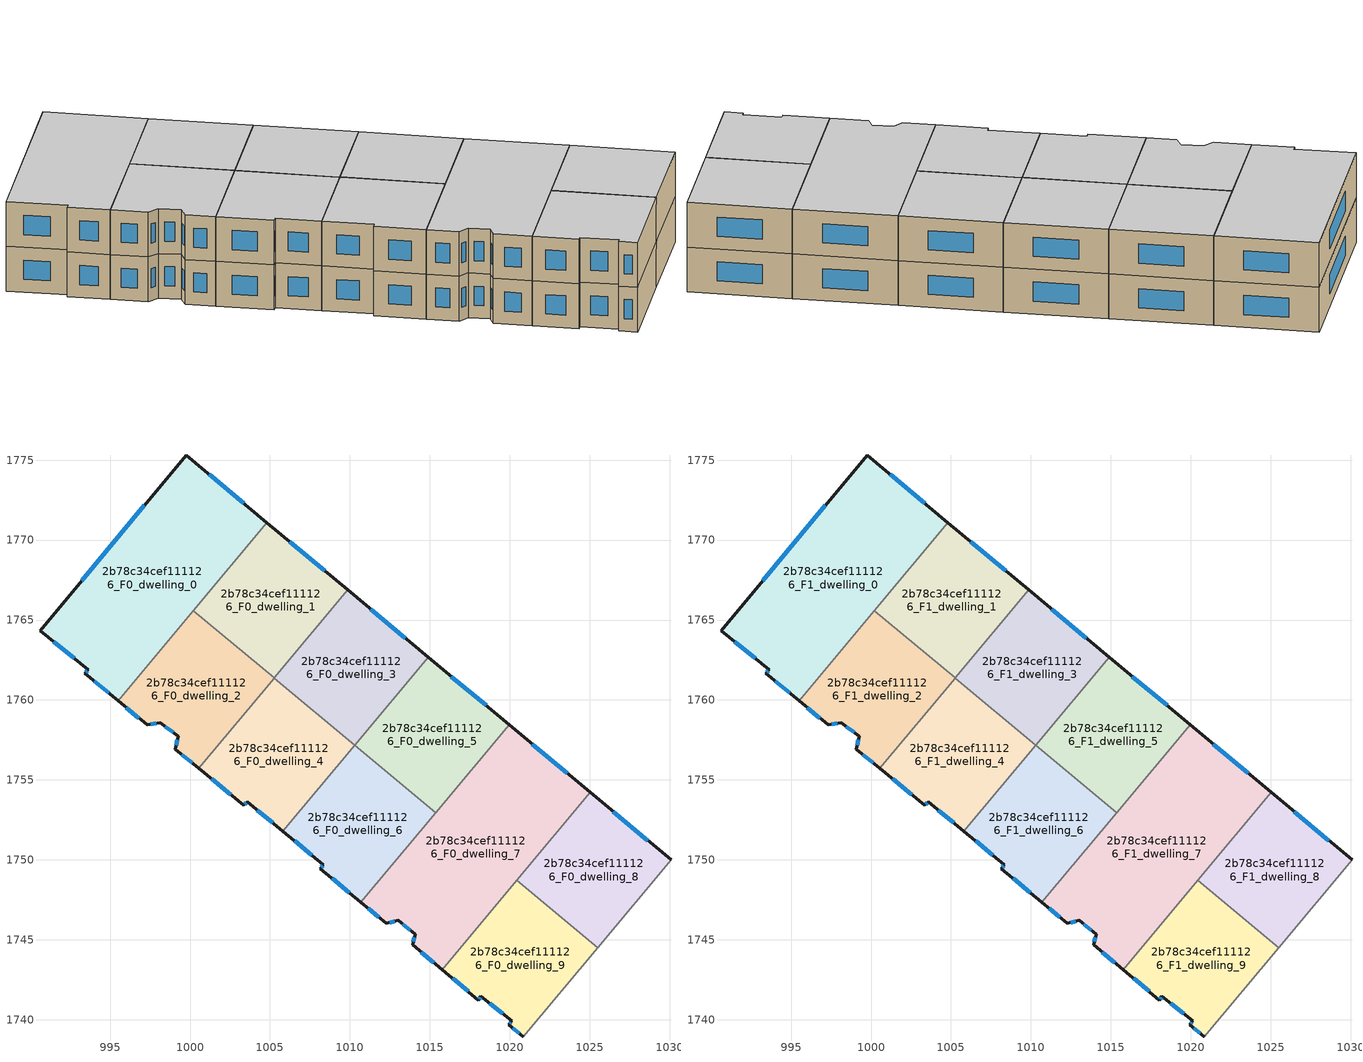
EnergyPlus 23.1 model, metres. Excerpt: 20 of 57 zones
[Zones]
2b78c34cef111126_F0_dwelling_0
 floor ground (EU_floor_Construction): 1004.81,1771.1 995.5,1759.95 993.42,1761.67 993.63,1761.9 990.62,1764.34 999.76,1775.31 z0
 wall outside (EU_wall_Construction): 1004.81,1771.1 999.76,1775.31 990.62,1764.34 993.63,1761.9 993.42,1761.67 995.5,1759.95 z0:3
 wall to 2b78c34cef111126_F0_dwelling_2 (EU_wall_Construction): 995.5,1759.95 1000.21,1765.59 z0:3
 wall to 2b78c34cef111126_F0_dwelling_1 (EU_wall_Construction): 1000.21,1765.59 1004.81,1771.1 z0:3
 window (EU_Window_Construction): 1003.37,1772.3 1001.2,1774.1 / 994.01,1761.17 994.9,1760.44 / 993.57,1761.83 993.48,1761.73 / 991.48,1763.64 992.77,1762.6 / 997.15,1772.17 993.23,1767.47 z0.86:2.14
2b78c34cef111126_F0_dwelling_1
 floor ground (EU_floor_Construction): 1009.86,1766.88 1005.26,1761.38 1000.21,1765.59 1004.81,1771.1 z0
 wall outside (EU_wall_Construction): 1009.86,1766.88 1004.81,1771.1 z0:3
 wall to 2b78c34cef111126_F0_dwelling_2 (EU_wall_Construction): 1000.21,1765.59 1005.26,1761.38 z0:3
 wall to 2b78c34cef111126_F0_dwelling_3 (EU_wall_Construction): 1005.26,1761.38 1009.86,1766.88 z0:3
 window (EU_Window_Construction): 1008.42,1768.09 1006.25,1769.89 z0.86:2.14
2b78c34cef111126_F0_dwelling_2
 floor ground (EU_floor_Construction): 1005.26,1761.38 1000.54,1755.72 999.08,1756.93 999.27,1757.73 998.12,1758.57 997.32,1758.44 995.5,1759.95 1000.21,1765.59 z0
 wall outside (EU_wall_Construction): 995.5,1759.95 997.32,1758.44 998.12,1758.57 999.27,1757.73 999.08,1756.93 1000.54,1755.72 z0:3
 wall to 2b78c34cef111126_F0_dwelling_4 (EU_wall_Construction): 1000.54,1755.72 1005.25,1761.36 z0:3
 wall to 2b78c34cef111126_F0_dwelling_3 (EU_wall_Construction): 1005.25,1761.36 1005.26,1761.38 z0:3
 window (EU_Window_Construction): 996.02,1759.52 996.8,1758.87 / 999.5,1756.58 1000.12,1756.07 / 999.21,1757.5 999.13,1757.16 / 998.45,1758.33 998.94,1757.97 / 997.55,1758.48 997.89,1758.53 z0.86:2.14
2b78c34cef111126_F0_dwelling_3
 floor ground (EU_floor_Construction): 1014.9,1762.67 1010.29,1757.16 1005.25,1761.36 1009.86,1766.88 z0
 wall outside (EU_wall_Construction): 1014.9,1762.67 1009.86,1766.88 z0:3
 wall to 2b78c34cef111126_F0_dwelling_4 (EU_wall_Construction): 1005.25,1761.36 1010.29,1757.16 z0:3
 wall to 2b78c34cef111126_F0_dwelling_5 (EU_wall_Construction): 1010.31,1757.18 1014.9,1762.67 z0:3
 wall to 2b78c34cef111126_F0_dwelling_6 (EU_wall_Construction): 1010.3,1757.16 1010.31,1757.18 z0:3
 window (EU_Window_Construction): 1013.46,1763.88 1011.3,1765.68 z0.86:2.14
2b78c34cef111126_F0_dwelling_4
 floor ground (EU_floor_Construction): 1010.29,1757.16 1005.81,1751.79 1003.57,1753.65 1003.36,1753.41 1000.54,1755.72 1005.25,1761.36 z0
 wall outside (EU_wall_Construction): 1000.54,1755.72 1003.36,1753.41 1003.57,1753.65 1005.81,1751.79 z0:3
 wall to 2b78c34cef111126_F0_dwelling_6 (EU_wall_Construction): 1005.81,1751.79 1010.29,1757.16 z0:3
 window (EU_Window_Construction): 1004.21,1753.11 1005.17,1752.32 / 1003.42,1753.48 1003.51,1753.58 / 1001.35,1755.06 1002.56,1754.07 z0.86:2.14
2b78c34cef111126_F0_dwelling_5
 floor ground (EU_floor_Construction): 1019.96,1758.45 1015.37,1752.95 1010.31,1757.18 1014.9,1762.67 z0
 wall outside (EU_wall_Construction): 1019.96,1758.45 1014.9,1762.67 z0:3
 wall to 2b78c34cef111126_F0_dwelling_6 (EU_wall_Construction): 1010.31,1757.18 1015.37,1752.95 z0:3
 wall to 2b78c34cef111126_F0_dwelling_7 (EU_wall_Construction): 1015.37,1752.95 1019.96,1758.45 z0:3
 window (EU_Window_Construction): 1018.51,1759.66 1016.34,1761.47 z0.86:2.14
2b78c34cef111126_F0_dwelling_6
 floor ground (EU_floor_Construction): 1015.37,1752.95 1010.69,1747.35 1008.16,1749.46 1008.34,1749.68 1005.81,1751.79 1010.31,1757.18 z0
 wall outside (EU_wall_Construction): 1005.81,1751.79 1008.34,1749.68 1008.16,1749.46 1010.69,1747.35 z0:3
 wall to 2b78c34cef111126_F0_dwelling_7 (EU_wall_Construction): 1010.69,1747.35 1015.37,1752.95 z0:3
 window (EU_Window_Construction): 1008.88,1748.86 1009.96,1747.95 / 1008.29,1749.62 1008.21,1749.52 / 1006.53,1751.19 1007.62,1750.28 z0.86:2.14
2b78c34cef111126_F0_dwelling_7
 floor ground (EU_floor_Construction): 1025.03,1754.22 1015.77,1743.13 1013.91,1744.68 1014.08,1745.36 1013.01,1746.22 1012.27,1746.03 1010.69,1747.35 1019.96,1758.45 z0
 wall outside (EU_wall_Construction): 1010.69,1747.35 1012.27,1746.03 1013.01,1746.22 1014.08,1745.36 1013.91,1744.68 1015.77,1743.13 / 1025.03,1754.22 1019.96,1758.45 z0:3
 wall to 2b78c34cef111126_F0_dwelling_9 (EU_wall_Construction): 1015.77,1743.13 1020.43,1748.72 z0:3
 wall to 2b78c34cef111126_F0_dwelling_8 (EU_wall_Construction): 1020.43,1748.72 1025.03,1754.22 z0:3
 window (EU_Window_Construction): 1011.14,1746.97 1011.82,1746.4 / 1023.58,1755.43 1021.41,1757.24 / 1014.45,1744.24 1015.24,1743.57 / 1014.03,1745.17 1013.96,1744.87 / 1013.32,1745.98 1013.77,1745.61 / 1012.48,1746.08 1012.8,1746.17 z0.86:2.14
2b78c34cef111126_F0_dwelling_8
 floor ground (EU_floor_Construction): 1030.08,1750 1025.49,1744.5 1020.43,1748.72 1025.03,1754.22 z0
 wall outside (EU_wall_Construction): 1030.08,1750 1025.03,1754.22 z0:3
 wall to 2b78c34cef111126_F0_dwelling_9 (EU_wall_Construction): 1020.43,1748.72 1025.49,1744.5 z0:3
 wall adiabatic (EU_wall_Construction): 1025.49,1744.5 1030.08,1750 z0:3
 window (EU_Window_Construction): 1028.64,1751.21 1026.47,1753.01 z0.86:2.14
2b78c34cef111126_F0_dwelling_9
 floor ground (EU_floor_Construction): 1025.49,1744.5 1020.85,1738.94 1019.93,1739.7 1020.11,1739.92 1018.19,1741.46 1018.04,1741.23 1015.77,1743.13 1020.43,1748.72 z0
 wall outside (EU_wall_Construction): 1015.77,1743.13 1018.04,1741.23 1018.19,1741.46 1020.11,1739.92 1019.93,1739.7 1020.85,1738.94 z0:3
 wall adiabatic (EU_wall_Construction): 1020.85,1738.94 1025.49,1744.5 z0:3
 window (EU_Window_Construction): 1018.08,1741.3 1018.14,1741.39 / 1016.42,1742.59 1017.39,1741.78 / 1020.2,1739.48 1020.59,1739.16 / 1020.06,1739.86 1019.98,1739.76 / 1018.73,1741.02 1019.56,1740.36 z0.86:2.14
2b78c34cef111126_F1_dwelling_0
 floor to 2b78c34cef111126_F0_dwelling_0 (EU_floor_Construction): 1004.81,1771.1 995.5,1759.95 993.42,1761.67 993.63,1761.9 990.62,1764.34 999.76,1775.31 z3
 wall outside (EU_wall_Construction): 1004.81,1771.1 999.76,1775.31 990.62,1764.34 993.63,1761.9 993.42,1761.67 995.5,1759.95 z3:6
 wall to 2b78c34cef111126_F1_dwelling_2 (EU_wall_Construction): 995.5,1759.95 1000.21,1765.59 z3:6
 wall to 2b78c34cef111126_F1_dwelling_1 (EU_wall_Construction): 1000.21,1765.59 1004.81,1771.1 z3:6
 window (EU_Window_Construction): 1003.37,1772.3 1001.2,1774.1 / 994.01,1761.17 994.9,1760.44 / 993.57,1761.83 993.48,1761.73 / 991.48,1763.64 992.77,1762.6 / 997.15,1772.17 993.23,1767.47 z3.86:5.14
 ceiling to 2b78c34cef111126_F2_dwelling_0 (EU_floor_Construction): 995.5,1759.95 1004.81,1771.1 999.76,1775.31 990.62,1764.34 993.63,1761.9 993.42,1761.67 z6
2b78c34cef111126_F1_dwelling_1
 floor to 2b78c34cef111126_F0_dwelling_1 (EU_floor_Construction): 1009.86,1766.88 1005.26,1761.38 1000.21,1765.59 1004.81,1771.1 z3
 wall outside (EU_wall_Construction): 1009.86,1766.88 1004.81,1771.1 z3:6
 wall to 2b78c34cef111126_F1_dwelling_2 (EU_wall_Construction): 1000.21,1765.59 1005.26,1761.38 z3:6
 wall to 2b78c34cef111126_F1_dwelling_3 (EU_wall_Construction): 1005.26,1761.38 1009.86,1766.88 z3:6
 window (EU_Window_Construction): 1008.42,1768.09 1006.25,1769.89 z3.86:5.14
 ceiling to 2b78c34cef111126_F2_dwelling_1 (EU_floor_Construction): 1005.26,1761.38 1009.86,1766.88 1004.81,1771.1 1000.21,1765.59 z6
2b78c34cef111126_F1_dwelling_2
 floor to 2b78c34cef111126_F0_dwelling_2 (EU_floor_Construction): 1005.26,1761.38 1000.54,1755.72 999.08,1756.93 999.27,1757.73 998.12,1758.57 997.32,1758.44 995.5,1759.95 1000.21,1765.59 z3
 wall outside (EU_wall_Construction): 995.5,1759.95 997.32,1758.44 998.12,1758.57 999.27,1757.73 999.08,1756.93 1000.54,1755.72 z3:6
 wall to 2b78c34cef111126_F1_dwelling_4 (EU_wall_Construction): 1000.54,1755.72 1005.25,1761.36 z3:6
 wall to 2b78c34cef111126_F1_dwelling_3 (EU_wall_Construction): 1005.25,1761.36 1005.26,1761.38 z3:6
 window (EU_Window_Construction): 996.02,1759.52 996.8,1758.87 / 999.5,1756.58 1000.12,1756.07 / 999.21,1757.5 999.13,1757.16 / 998.45,1758.33 998.94,1757.97 / 997.55,1758.48 997.89,1758.53 z3.86:5.14
 ceiling to 2b78c34cef111126_F2_dwelling_2 (EU_floor_Construction): 1000.54,1755.72 1005.26,1761.38 1000.21,1765.59 995.5,1759.95 997.32,1758.44 998.12,1758.57 999.27,1757.73 999.08,1756.93 z6
2b78c34cef111126_F1_dwelling_3
 floor to 2b78c34cef111126_F0_dwelling_3 (EU_floor_Construction): 1014.9,1762.67 1010.29,1757.16 1005.25,1761.36 1009.86,1766.88 z3
 wall outside (EU_wall_Construction): 1014.9,1762.67 1009.86,1766.88 z3:6
 wall to 2b78c34cef111126_F1_dwelling_4 (EU_wall_Construction): 1005.25,1761.36 1010.29,1757.16 z3:6
 wall to 2b78c34cef111126_F1_dwelling_5 (EU_wall_Construction): 1010.31,1757.18 1014.9,1762.67 z3:6
 wall to 2b78c34cef111126_F1_dwelling_6 (EU_wall_Construction): 1010.3,1757.16 1010.31,1757.18 z3:6
 window (EU_Window_Construction): 1013.46,1763.88 1011.3,1765.68 z3.86:5.14
 ceiling to 2b78c34cef111126_F2_dwelling_3 (EU_floor_Construction): 1010.29,1757.16 1014.9,1762.67 1009.86,1766.88 1005.25,1761.36 z6
2b78c34cef111126_F1_dwelling_4
 floor to 2b78c34cef111126_F0_dwelling_4 (EU_floor_Construction): 1010.29,1757.16 1005.81,1751.79 1003.57,1753.65 1003.36,1753.41 1000.54,1755.72 1005.25,1761.36 z3
 wall outside (EU_wall_Construction): 1000.54,1755.72 1003.36,1753.41 1003.57,1753.65 1005.81,1751.79 z3:6
 wall to 2b78c34cef111126_F1_dwelling_6 (EU_wall_Construction): 1005.81,1751.79 1010.29,1757.16 z3:6
 window (EU_Window_Construction): 1004.21,1753.11 1005.17,1752.32 / 1003.42,1753.48 1003.51,1753.58 / 1001.35,1755.06 1002.56,1754.07 z3.86:5.14
 ceiling to 2b78c34cef111126_F2_dwelling_4 (EU_floor_Construction): 1005.81,1751.79 1010.29,1757.16 1005.25,1761.36 1000.54,1755.72 1003.36,1753.41 1003.57,1753.65 z6
2b78c34cef111126_F1_dwelling_5
 floor to 2b78c34cef111126_F0_dwelling_5 (EU_floor_Construction): 1019.96,1758.45 1015.37,1752.95 1010.31,1757.18 1014.9,1762.67 z3
 wall outside (EU_wall_Construction): 1019.96,1758.45 1014.9,1762.67 z3:6
 wall to 2b78c34cef111126_F1_dwelling_6 (EU_wall_Construction): 1010.31,1757.18 1015.37,1752.95 z3:6
 wall to 2b78c34cef111126_F1_dwelling_7 (EU_wall_Construction): 1015.37,1752.95 1019.96,1758.45 z3:6
 window (EU_Window_Construction): 1018.51,1759.66 1016.34,1761.47 z3.86:5.14
 ceiling to 2b78c34cef111126_F2_dwelling_5 (EU_floor_Construction): 1015.37,1752.95 1019.96,1758.45 1014.9,1762.67 1010.31,1757.18 z6
2b78c34cef111126_F1_dwelling_6
 floor to 2b78c34cef111126_F0_dwelling_6 (EU_floor_Construction): 1015.37,1752.95 1010.69,1747.35 1008.16,1749.46 1008.34,1749.68 1005.81,1751.79 1010.31,1757.18 z3
 wall outside (EU_wall_Construction): 1005.81,1751.79 1008.34,1749.68 1008.16,1749.46 1010.69,1747.35 z3:6
 wall to 2b78c34cef111126_F1_dwelling_7 (EU_wall_Construction): 1010.69,1747.35 1015.37,1752.95 z3:6
 window (EU_Window_Construction): 1008.88,1748.86 1009.96,1747.95 / 1008.29,1749.62 1008.21,1749.52 / 1006.53,1751.19 1007.62,1750.28 z3.86:5.14
 ceiling to 2b78c34cef111126_F2_dwelling_6 (EU_floor_Construction): 1010.69,1747.35 1015.37,1752.95 1010.31,1757.18 1005.81,1751.79 1008.34,1749.68 1008.16,1749.46 z6
2b78c34cef111126_F1_dwelling_7
 floor to 2b78c34cef111126_F0_dwelling_7 (EU_floor_Construction): 1025.03,1754.22 1015.77,1743.13 1013.91,1744.68 1014.08,1745.36 1013.01,1746.22 1012.27,1746.03 1010.69,1747.35 1019.96,1758.45 z3
 wall outside (EU_wall_Construction): 1010.69,1747.35 1012.27,1746.03 1013.01,1746.22 1014.08,1745.36 1013.91,1744.68 1015.77,1743.13 / 1025.03,1754.22 1019.96,1758.45 z3:6
 wall to 2b78c34cef111126_F1_dwelling_9 (EU_wall_Construction): 1015.77,1743.13 1020.43,1748.72 z3:6
 wall to 2b78c34cef111126_F1_dwelling_8 (EU_wall_Construction): 1020.43,1748.72 1025.03,1754.22 z3:6
 window (EU_Window_Construction): 1011.14,1746.97 1011.82,1746.4 / 1023.58,1755.43 1021.41,1757.24 / 1014.45,1744.24 1015.24,1743.57 / 1014.03,1745.17 1013.96,1744.87 / 1013.32,1745.98 1013.77,1745.61 / 1012.48,1746.08 1012.8,1746.17 z3.86:5.14
 ceiling to 2b78c34cef111126_F2_dwelling_7 (EU_floor_Construction): 1015.77,1743.13 1025.03,1754.22 1019.96,1758.45 1010.69,1747.35 1012.27,1746.03 1013.01,1746.22 1014.08,1745.36 1013.91,1744.68 z6
2b78c34cef111126_F1_dwelling_8
 floor to 2b78c34cef111126_F0_dwelling_8 (EU_floor_Construction): 1030.08,1750 1025.49,1744.5 1020.43,1748.72 1025.03,1754.22 z3
 wall outside (EU_wall_Construction): 1030.08,1750 1025.03,1754.22 z3:6
 wall to 2b78c34cef111126_F1_dwelling_9 (EU_wall_Construction): 1020.43,1748.72 1025.49,1744.5 z3:6
 wall adiabatic (EU_wall_Construction): 1025.49,1744.5 1030.08,1750 z3:6
 window (EU_Window_Construction): 1028.64,1751.21 1026.47,1753.01 z3.86:5.14
 ceiling to 2b78c34cef111126_F2_dwelling_8 (EU_floor_Construction): 1025.49,1744.5 1030.08,1750 1025.03,1754.22 1020.43,1748.72 z6
2b78c34cef111126_F1_dwelling_9
 floor to 2b78c34cef111126_F0_dwelling_9 (EU_floor_Construction): 1025.49,1744.5 1020.85,1738.94 1019.93,1739.7 1020.11,1739.92 1018.19,1741.46 1018.04,1741.23 1015.77,1743.13 1020.43,1748.72 z3
 wall outside (EU_wall_Construction): 1015.77,1743.13 1018.04,1741.23 1018.19,1741.46 1020.11,1739.92 1019.93,1739.7 1020.85,1738.94 z3:6
 wall adiabatic (EU_wall_Construction): 1020.85,1738.94 1025.49,1744.5 z3:6
 window (EU_Window_Construction): 1018.08,1741.3 1018.14,1741.39 / 1016.42,1742.59 1017.39,1741.78 / 1020.2,1739.48 1020.59,1739.16 / 1020.06,1739.86 1019.98,1739.76 / 1018.73,1741.02 1019.56,1740.36 z3.86:5.14
 ceiling to 2b78c34cef111126_F2_dwelling_9 (EU_floor_Construction): 1020.85,1738.94 1025.49,1744.5 1020.43,1748.72 1015.77,1743.13 1018.04,1741.23 1018.19,1741.46 1020.11,1739.92 1019.93,1739.7 z6
[Building]
EU S2 Campaign: North Axis=0; Terrain=City; Solar Distribution=FullExterior
[Site:Location]
Helsinki-Vantaa.AP: Latitude=60.317; Longitude=24.963; Time Zone=2; Elevation=54.6
[SizingPeriod:WeatherFileDays]
AnnualSizingPeriod: Begin Month=1; Begin Day of Month=1; End Month=12; End Day of Month=31; Day of Week for Start Day=Monday; Use Weather File Daylight Saving Period=No; Use Weather File Rain and Snow Indicators=No
[MATERIAL]
EU_InternalMass_Material: Roughness=MediumRough; Thickness=0.1; Conductivity=1; Density=1800; Specific Heat=900; Thermal Absorptance=0.9; Solar Absorptance=0.7; Visible Absorptance=0.7
[MATERIAL:NOMASS] Roughness=MediumRough; Thermal Absorptance=0.9; Solar Absorptance=0.7; Visible Absorptance=0.7
Name | Thermal Resistance
EU_wall_NoMass | 1.10183
EU_floor_NoMass | 1.70606
[WINDOWMATERIAL:SIMPLEGLAZINGSYSTEM]
EU_Window_SimpleGlazing: UFactor=3.11035; Solar Heat Gain Coefficient=0.8; Visible Transmittance=0.8
[CONSTRUCTION]
EU_wall_Construction: EU_wall_NoMass
EU_floor_Construction: EU_floor_NoMass
EU_Window_Construction: EU_Window_SimpleGlazing
EU_InternalMass_Construction: EU_InternalMass_Material
[ZONE] Type=1; Multiplier=1; Ceiling Height=autocalculate; Floor Area=autocalculate; Part of Total Floor Area=Yes
Name | Volume
2b78c34cef111126_F0_dwelling_0; 2b78c34cef111126_F1_dwelling_0 | 283.068
2b78c34cef111126_F0_dwelling_1; 2b78c34cef111126_F1_dwelling_1 | 141.535
2b78c34cef111126_F0_dwelling_2; 2b78c34cef111126_F1_dwelling_2 | 141.528
2b78c34cef111126_F0_dwelling_3; 2b78c34cef111126_F1_dwelling_3 | 141.538
2b78c34cef111126_F0_dwelling_4; 2b78c34cef111126_F1_dwelling_4 | 141.534
2b78c34cef111126_F0_dwelling_5; 2b78c34cef111126_F1_dwelling_5 | 141.549
2b78c34cef111126_F0_dwelling_6; 2b78c34cef111126_F1_dwelling_6 | 141.529
2b78c34cef111126_F0_dwelling_7; 2b78c34cef111126_F1_dwelling_7 | 283.107
2b78c34cef111126_F0_dwelling_8; 2b78c34cef111126_F1_dwelling_8 | 141.543
2b78c34cef111126_F0_dwelling_9; 2b78c34cef111126_F1_dwelling_9 | 141.533
[INTERNALMASS] Construction=EU_InternalMass_Construction
Name | Zone or ZoneList | Surface Area
2b78c34cef111126_F0_dwelling_0_EU_InternalMass | 2b78c34cef111126_F0_dwelling_0 | 94.3562
2b78c34cef111126_F0_dwelling_1_EU_InternalMass | 2b78c34cef111126_F0_dwelling_1 | 47.1787
2b78c34cef111126_F0_dwelling_2_EU_InternalMass | 2b78c34cef111126_F0_dwelling_2 | 47.1752
2b78c34cef111126_F0_dwelling_3_EU_InternalMass | 2b78c34cef111126_F0_dwelling_3 | 47.1794
2b78c34cef111126_F0_dwelling_4_EU_InternalMass | 2b78c34cef111126_F0_dwelling_4 | 47.1782
2b78c34cef111126_F0_dwelling_5_EU_InternalMass | 2b78c34cef111126_F0_dwelling_5 | 47.1834
2b78c34cef111126_F0_dwelling_6_EU_InternalMass | 2b78c34cef111126_F0_dwelling_6 | 47.1767
2b78c34cef111126_F0_dwelling_7_EU_InternalMass | 2b78c34cef111126_F0_dwelling_7 | 94.3693
2b78c34cef111126_F0_dwelling_8_EU_InternalMass | 2b78c34cef111126_F0_dwelling_8 | 47.1812
2b78c34cef111126_F0_dwelling_9_EU_InternalMass | 2b78c34cef111126_F0_dwelling_9 | 47.1777
2b78c34cef111126_F1_dwelling_0_EU_InternalMass | 2b78c34cef111126_F1_dwelling_0 | 94.3562
2b78c34cef111126_F1_dwelling_1_EU_InternalMass | 2b78c34cef111126_F1_dwelling_1 | 47.1787
2b78c34cef111126_F1_dwelling_2_EU_InternalMass | 2b78c34cef111126_F1_dwelling_2 | 47.1752
2b78c34cef111126_F1_dwelling_3_EU_InternalMass | 2b78c34cef111126_F1_dwelling_3 | 47.1794
2b78c34cef111126_F1_dwelling_4_EU_InternalMass | 2b78c34cef111126_F1_dwelling_4 | 47.1782
2b78c34cef111126_F1_dwelling_5_EU_InternalMass | 2b78c34cef111126_F1_dwelling_5 | 47.1834
2b78c34cef111126_F1_dwelling_6_EU_InternalMass | 2b78c34cef111126_F1_dwelling_6 | 47.1767
2b78c34cef111126_F1_dwelling_7_EU_InternalMass | 2b78c34cef111126_F1_dwelling_7 | 94.3693
2b78c34cef111126_F1_dwelling_8_EU_InternalMass | 2b78c34cef111126_F1_dwelling_8 | 47.1812
2b78c34cef111126_F1_dwelling_9_EU_InternalMass | 2b78c34cef111126_F1_dwelling_9 | 47.1777
[OTHEREQUIPMENT] Fuel Type=Electricity; Design Level Calculation Method=Watts/Area; Power per Zone Floor Area=1; Fraction Latent=0; Fraction Radiant=0; Fraction Lost=0; Carbon Dioxide Generation Rate=0; EndUse Subcategory=EU_Step8_InternalGains
Name | Zone or ZoneList or Space or SpaceList | Schedule
EU_Step8_InternalGain_2b78c34cef111126_F0_dwelling_0_f000 | 2b78c34cef111126_F0_dwelling_0 | EU_Step8_GainSchedule_2b78c34cef111126_F0_dwelling_0_f000
EU_Step8_InternalGain_2b78c34cef111126_F0_dwelling_1_f000 | 2b78c34cef111126_F0_dwelling_1 | EU_Step8_GainSchedule_2b78c34cef111126_F0_dwelling_1_f000
EU_Step8_InternalGain_2b78c34cef111126_F0_dwelling_2_f000 | 2b78c34cef111126_F0_dwelling_2 | EU_Step8_GainSchedule_2b78c34cef111126_F0_dwelling_2_f000
EU_Step8_InternalGain_2b78c34cef111126_F0_dwelling_3_f000 | 2b78c34cef111126_F0_dwelling_3 | EU_Step8_GainSchedule_2b78c34cef111126_F0_dwelling_3_f000
EU_Step8_InternalGain_2b78c34cef111126_F0_dwelling_4_f000 | 2b78c34cef111126_F0_dwelling_4 | EU_Step8_GainSchedule_2b78c34cef111126_F0_dwelling_4_f000
EU_Step8_InternalGain_2b78c34cef111126_F0_dwelling_5_f000 | 2b78c34cef111126_F0_dwelling_5 | EU_Step8_GainSchedule_2b78c34cef111126_F0_dwelling_5_f000
EU_Step8_InternalGain_2b78c34cef111126_F0_dwelling_6_f000 | 2b78c34cef111126_F0_dwelling_6 | EU_Step8_GainSchedule_2b78c34cef111126_F0_dwelling_6_f000
EU_Step8_InternalGain_2b78c34cef111126_F0_dwelling_7_f000 | 2b78c34cef111126_F0_dwelling_7 | EU_Step8_GainSchedule_2b78c34cef111126_F0_dwelling_7_f000
EU_Step8_InternalGain_2b78c34cef111126_F0_dwelling_8_f000 | 2b78c34cef111126_F0_dwelling_8 | EU_Step8_GainSchedule_2b78c34cef111126_F0_dwelling_8_f000
EU_Step8_InternalGain_2b78c34cef111126_F0_dwelling_9_f000 | 2b78c34cef111126_F0_dwelling_9 | EU_Step8_GainSchedule_2b78c34cef111126_F0_dwelling_9_f000
EU_Step8_InternalGain_2b78c34cef111126_F1_dwelling_0_f000 | 2b78c34cef111126_F1_dwelling_0 | EU_Step8_GainSchedule_2b78c34cef111126_F1_dwelling_0_f000
EU_Step8_InternalGain_2b78c34cef111126_F1_dwelling_1_f000 | 2b78c34cef111126_F1_dwelling_1 | EU_Step8_GainSchedule_2b78c34cef111126_F1_dwelling_1_f000
EU_Step8_InternalGain_2b78c34cef111126_F1_dwelling_2_f000 | 2b78c34cef111126_F1_dwelling_2 | EU_Step8_GainSchedule_2b78c34cef111126_F1_dwelling_2_f000
EU_Step8_InternalGain_2b78c34cef111126_F1_dwelling_3_f000 | 2b78c34cef111126_F1_dwelling_3 | EU_Step8_GainSchedule_2b78c34cef111126_F1_dwelling_3_f000
EU_Step8_InternalGain_2b78c34cef111126_F1_dwelling_4_f000 | 2b78c34cef111126_F1_dwelling_4 | EU_Step8_GainSchedule_2b78c34cef111126_F1_dwelling_4_f000
EU_Step8_InternalGain_2b78c34cef111126_F1_dwelling_5_f000 | 2b78c34cef111126_F1_dwelling_5 | EU_Step8_GainSchedule_2b78c34cef111126_F1_dwelling_5_f000
EU_Step8_InternalGain_2b78c34cef111126_F1_dwelling_6_f000 | 2b78c34cef111126_F1_dwelling_6 | EU_Step8_GainSchedule_2b78c34cef111126_F1_dwelling_6_f000
EU_Step8_InternalGain_2b78c34cef111126_F1_dwelling_7_f000 | 2b78c34cef111126_F1_dwelling_7 | EU_Step8_GainSchedule_2b78c34cef111126_F1_dwelling_7_f000
EU_Step8_InternalGain_2b78c34cef111126_F1_dwelling_8_f000 | 2b78c34cef111126_F1_dwelling_8 | EU_Step8_GainSchedule_2b78c34cef111126_F1_dwelling_8_f000
EU_Step8_InternalGain_2b78c34cef111126_F1_dwelling_9_f000 | 2b78c34cef111126_F1_dwelling_9 | EU_Step8_GainSchedule_2b78c34cef111126_F1_dwelling_9_f000
[ZONEVENTILATION:DESIGNFLOWRATE] Schedule=EU_AlwaysOn; Design Flow Rate Calculation Method=AirChanges/Hour; Air Changes per Hour=0.756316; Ventilation Type=Natural; Fan Pressure Rise=0; Fan Total Efficiency=1; Constant Term Coefficient=1; Temperature Term Coefficient=0; Velocity Term Coefficient=0; Velocity Squared Term Coefficient=0; Minimum Indoor Temperature=-100; Maximum Indoor Temperature=100; Delta Temperature=-100; Minimum Outdoor Temperature=-100; Maximum Outdoor Temperature=100; Maximum Wind Speed=40
Name | Zone or ZoneList or Space or SpaceList
EU_ConstantAir_2b78c34cef111126_F0_dwelling_0 | 2b78c34cef111126_F0_dwelling_0
EU_ConstantAir_2b78c34cef111126_F0_dwelling_1 | 2b78c34cef111126_F0_dwelling_1
EU_ConstantAir_2b78c34cef111126_F0_dwelling_2 | 2b78c34cef111126_F0_dwelling_2
EU_ConstantAir_2b78c34cef111126_F0_dwelling_3 | 2b78c34cef111126_F0_dwelling_3
EU_ConstantAir_2b78c34cef111126_F0_dwelling_4 | 2b78c34cef111126_F0_dwelling_4
EU_ConstantAir_2b78c34cef111126_F0_dwelling_5 | 2b78c34cef111126_F0_dwelling_5
EU_ConstantAir_2b78c34cef111126_F0_dwelling_6 | 2b78c34cef111126_F0_dwelling_6
EU_ConstantAir_2b78c34cef111126_F0_dwelling_7 | 2b78c34cef111126_F0_dwelling_7
EU_ConstantAir_2b78c34cef111126_F0_dwelling_8 | 2b78c34cef111126_F0_dwelling_8
EU_ConstantAir_2b78c34cef111126_F0_dwelling_9 | 2b78c34cef111126_F0_dwelling_9
EU_ConstantAir_2b78c34cef111126_F1_dwelling_0 | 2b78c34cef111126_F1_dwelling_0
EU_ConstantAir_2b78c34cef111126_F1_dwelling_1 | 2b78c34cef111126_F1_dwelling_1
EU_ConstantAir_2b78c34cef111126_F1_dwelling_2 | 2b78c34cef111126_F1_dwelling_2
EU_ConstantAir_2b78c34cef111126_F1_dwelling_3 | 2b78c34cef111126_F1_dwelling_3
EU_ConstantAir_2b78c34cef111126_F1_dwelling_4 | 2b78c34cef111126_F1_dwelling_4
EU_ConstantAir_2b78c34cef111126_F1_dwelling_5 | 2b78c34cef111126_F1_dwelling_5
EU_ConstantAir_2b78c34cef111126_F1_dwelling_6 | 2b78c34cef111126_F1_dwelling_6
EU_ConstantAir_2b78c34cef111126_F1_dwelling_7 | 2b78c34cef111126_F1_dwelling_7
EU_ConstantAir_2b78c34cef111126_F1_dwelling_8 | 2b78c34cef111126_F1_dwelling_8
EU_ConstantAir_2b78c34cef111126_F1_dwelling_9 | 2b78c34cef111126_F1_dwelling_9
[HVACTEMPLATE:THERMOSTAT] Constant Heating Setpoint=20; Constant Cooling Setpoint=50
EU_HeatOnly_2b78c34cef111126_F0_dwelling_0; EU_HeatOnly_2b78c34cef111126_F0_dwelling_1; EU_HeatOnly_2b78c34cef111126_F0_dwelling_2; EU_HeatOnly_2b78c34cef111126_F0_dwelling_3; EU_HeatOnly_2b78c34cef111126_F0_dwelling_4; EU_HeatOnly_2b78c34cef111126_F0_dwelling_5; EU_HeatOnly_2b78c34cef111126_F0_dwelling_6; EU_HeatOnly_2b78c34cef111126_F0_dwelling_7; EU_HeatOnly_2b78c34cef111126_F0_dwelling_8; EU_HeatOnly_2b78c34cef111126_F0_dwelling_9; EU_HeatOnly_2b78c34cef111126_F1_dwelling_0; EU_HeatOnly_2b78c34cef111126_F1_dwelling_1; EU_HeatOnly_2b78c34cef111126_F1_dwelling_2; EU_HeatOnly_2b78c34cef111126_F1_dwelling_3; EU_HeatOnly_2b78c34cef111126_F1_dwelling_4; EU_HeatOnly_2b78c34cef111126_F1_dwelling_5; EU_HeatOnly_2b78c34cef111126_F1_dwelling_6; EU_HeatOnly_2b78c34cef111126_F1_dwelling_7; EU_HeatOnly_2b78c34cef111126_F1_dwelling_8; EU_HeatOnly_2b78c34cef111126_F1_dwelling_9; EU_HeatOnly_2b78c34cef111126_F2_dwelling_0; EU_HeatOnly_2b78c34cef111126_F2_dwelling_1; EU_HeatOnly_2b78c34cef111126_F2_dwelling_2; EU_HeatOnly_2b78c34cef111126_F2_dwelling_3; EU_HeatOnly_2b78c34cef111126_F2_dwelling_4; EU_HeatOnly_2b78c34cef111126_F2_dwelling_5; EU_HeatOnly_2b78c34cef111126_F2_dwelling_6; EU_HeatOnly_2b78c34cef111126_F2_dwelling_7; EU_HeatOnly_2b78c34cef111126_F2_dwelling_8; EU_HeatOnly_2b78c34cef111126_F2_dwelling_9; EU_HeatOnly_2b78c34cef111126_F3_dwelling_0; EU_HeatOnly_2b78c34cef111126_F3_dwelling_1; EU_HeatOnly_2b78c34cef111126_F3_dwelling_2; EU_HeatOnly_2b78c34cef111126_F3_dwelling_3; EU_HeatOnly_2b78c34cef111126_F3_dwelling_4; EU_HeatOnly_2b78c34cef111126_F3_dwelling_5; EU_HeatOnly_2b78c34cef111126_F3_dwelling_6; EU_HeatOnly_2b78c34cef111126_F3_dwelling_7; EU_HeatOnly_2b78c34cef111126_F3_dwelling_8; EU_HeatOnly_2b78c34cef111126_F4_dwelling_0; EU_HeatOnly_2b78c34cef111126_F4_dwelling_1; EU_HeatOnly_2b78c34cef111126_F4_dwelling_2; EU_HeatOnly_2b78c34cef111126_F4_dwelling_3; EU_HeatOnly_2b78c34cef111126_F4_dwelling_4; EU_HeatOnly_2b78c34cef111126_F4_dwelling_5; EU_HeatOnly_2b78c34cef111126_F4_dwelling_6; EU_HeatOnly_2b78c34cef111126_F4_dwelling_7; EU_HeatOnly_2b78c34cef111126_F4_dwelling_8; EU_HeatOnly_2b78c34cef111126_F5_dwelling_0; EU_HeatOnly_2b78c34cef111126_F5_dwelling_1; EU_HeatOnly_2b78c34cef111126_F5_dwelling_2; EU_HeatOnly_2b78c34cef111126_F5_dwelling_3; EU_HeatOnly_2b78c34cef111126_F5_dwelling_4; EU_HeatOnly_2b78c34cef111126_F5_dwelling_5; EU_HeatOnly_2b78c34cef111126_F5_dwelling_6; EU_HeatOnly_2b78c34cef111126_F5_dwelling_7; EU_HeatOnly_2b78c34cef111126_F5_dwelling_8
[HVACTEMPLATE:ZONE:IDEALLOADSAIRSYSTEM] System Availability Schedule=EU_AlwaysOn; Maximum Heating Supply Air Temperature=50; Minimum Cooling Supply Air Temperature=13; Maximum Heating Supply Air Humidity Ratio=0.0156; Minimum Cooling Supply Air Humidity Ratio=0.0077; Heating Limit=NoLimit; Cooling Limit=NoLimit; Heating Availability Schedule=EU_AlwaysOn; Cooling Availability Schedule=EU_CoolingOff; Dehumidification Control Type=ConstantSensibleHeatRatio; Cooling Sensible Heat Ratio=0.7; Dehumidification Setpoint=60; Humidification Control Type=None; Humidification Setpoint=30; Outdoor Air Method=None; Outdoor Air Flow Rate per Person=0.00944; Outdoor Air Flow Rate per Zone Floor Area=0; Outdoor Air Flow Rate per Zone=0; Demand Controlled Ventilation Type=None; Outdoor Air Economizer Type=NoEconomizer; Heat Recovery Type=None; Sensible Heat Recovery Effectiveness=0.7; Latent Heat Recovery Effectiveness=0.65
Name | Template Thermostat
2b78c34cef111126_F0_dwelling_0 | EU_HeatOnly_2b78c34cef111126_F0_dwelling_0
2b78c34cef111126_F0_dwelling_1 | EU_HeatOnly_2b78c34cef111126_F0_dwelling_1
2b78c34cef111126_F0_dwelling_2 | EU_HeatOnly_2b78c34cef111126_F0_dwelling_2
2b78c34cef111126_F0_dwelling_3 | EU_HeatOnly_2b78c34cef111126_F0_dwelling_3
2b78c34cef111126_F0_dwelling_4 | EU_HeatOnly_2b78c34cef111126_F0_dwelling_4
2b78c34cef111126_F0_dwelling_5 | EU_HeatOnly_2b78c34cef111126_F0_dwelling_5
2b78c34cef111126_F0_dwelling_6 | EU_HeatOnly_2b78c34cef111126_F0_dwelling_6
2b78c34cef111126_F0_dwelling_7 | EU_HeatOnly_2b78c34cef111126_F0_dwelling_7
2b78c34cef111126_F0_dwelling_8 | EU_HeatOnly_2b78c34cef111126_F0_dwelling_8
2b78c34cef111126_F0_dwelling_9 | EU_HeatOnly_2b78c34cef111126_F0_dwelling_9
2b78c34cef111126_F1_dwelling_0 | EU_HeatOnly_2b78c34cef111126_F1_dwelling_0
2b78c34cef111126_F1_dwelling_1 | EU_HeatOnly_2b78c34cef111126_F1_dwelling_1
2b78c34cef111126_F1_dwelling_2 | EU_HeatOnly_2b78c34cef111126_F1_dwelling_2
2b78c34cef111126_F1_dwelling_3 | EU_HeatOnly_2b78c34cef111126_F1_dwelling_3
2b78c34cef111126_F1_dwelling_4 | EU_HeatOnly_2b78c34cef111126_F1_dwelling_4
2b78c34cef111126_F1_dwelling_5 | EU_HeatOnly_2b78c34cef111126_F1_dwelling_5
2b78c34cef111126_F1_dwelling_6 | EU_HeatOnly_2b78c34cef111126_F1_dwelling_6
2b78c34cef111126_F1_dwelling_7 | EU_HeatOnly_2b78c34cef111126_F1_dwelling_7
2b78c34cef111126_F1_dwelling_8 | EU_HeatOnly_2b78c34cef111126_F1_dwelling_8
2b78c34cef111126_F1_dwelling_9 | EU_HeatOnly_2b78c34cef111126_F1_dwelling_9
[SIZING:ZONE] Zone Cooling Design Supply Air Temperature Input Method=SupplyAirTemperature; Zone Cooling Design Supply Air Temperature=13; Zone Heating Design Supply Air Temperature Input Method=SupplyAirTemperature; Zone Heating Design Supply Air Temperature=50; Zone Cooling Design Supply Air Humidity Ratio=0.008; Zone Heating Design Supply Air Humidity Ratio=0.008; Cooling Design Air Flow Method=DesignDay; Cooling Design Air Flow Rate=0; Cooling Minimum Air Flow per Zone Floor Area=0.000762; Cooling Minimum Air Flow=0; Cooling Minimum Air Flow Fraction=0.2; Heating Design Air Flow Method=DesignDay; Heating Design Air Flow Rate=0; Heating Maximum Air Flow per Zone Floor Area=0.002032; Heating Maximum Air Flow=0.141576; Heating Maximum Air Flow Fraction=0.3; Account for Dedicated Outdoor Air System=No; Dedicated Outdoor Air System Control Strategy=NeutralSupplyAir; Dedicated Outdoor Air Low Setpoint Temperature for Design=autosize; Dedicated Outdoor Air High Setpoint Temperature for Design=autosize; Zone Load Sizing Method=Sensible Load Only No Latent Load; Zone Latent Cooling Design Supply Air Humidity Ratio Input Method=HumidityRatioDifference; Zone Cooling Design Supply Air Humidity Ratio Difference=0.005; Zone Latent Heating Design Supply Air Humidity Ratio Input Method=HumidityRatioDifference; Zone Humidification Design Supply Air Humidity Ratio Difference=0.005
2b78c34cef111126_F0_dwelling_0; 2b78c34cef111126_F0_dwelling_1; 2b78c34cef111126_F0_dwelling_2; 2b78c34cef111126_F0_dwelling_3; 2b78c34cef111126_F0_dwelling_4; 2b78c34cef111126_F0_dwelling_5; 2b78c34cef111126_F0_dwelling_6; 2b78c34cef111126_F0_dwelling_7; 2b78c34cef111126_F0_dwelling_8; 2b78c34cef111126_F0_dwelling_9; 2b78c34cef111126_F1_dwelling_0; 2b78c34cef111126_F1_dwelling_1; 2b78c34cef111126_F1_dwelling_2; 2b78c34cef111126_F1_dwelling_3; 2b78c34cef111126_F1_dwelling_4; 2b78c34cef111126_F1_dwelling_5; 2b78c34cef111126_F1_dwelling_6; 2b78c34cef111126_F1_dwelling_7; 2b78c34cef111126_F1_dwelling_8; 2b78c34cef111126_F1_dwelling_9
[SCHEDULE:CONSTANT]
Name | Hourly Value
EU_AlwaysOn | 1
EU_CoolingOff | 0
[SCHEDULE:FILE] Column Number=1; Rows to Skip at Top=0; Number of Hours of Data=8760; Column Separator=Comma; Interpolate to Timestep=No; Minutes per Item=60; Adjust Schedule for Daylight Savings=Yes
Name | File
EU_Step8_GainSchedule_2b78c34cef111126_F0_dwelling_0_f000 | ../../schedules/2b78c34cef111126/2b78c34cef111126_F0_dwelling_0_f000_gain.csv
EU_Step8_GainSchedule_2b78c34cef111126_F0_dwelling_1_f000 | ../../schedules/2b78c34cef111126/2b78c34cef111126_F0_dwelling_1_f000_gain.csv
EU_Step8_GainSchedule_2b78c34cef111126_F0_dwelling_2_f000 | ../../schedules/2b78c34cef111126/2b78c34cef111126_F0_dwelling_2_f000_gain.csv
EU_Step8_GainSchedule_2b78c34cef111126_F0_dwelling_3_f000 | ../../schedules/2b78c34cef111126/2b78c34cef111126_F0_dwelling_3_f000_gain.csv
EU_Step8_GainSchedule_2b78c34cef111126_F0_dwelling_4_f000 | ../../schedules/2b78c34cef111126/2b78c34cef111126_F0_dwelling_4_f000_gain.csv
EU_Step8_GainSchedule_2b78c34cef111126_F0_dwelling_5_f000 | ../../schedules/2b78c34cef111126/2b78c34cef111126_F0_dwelling_5_f000_gain.csv
EU_Step8_GainSchedule_2b78c34cef111126_F0_dwelling_6_f000 | ../../schedules/2b78c34cef111126/2b78c34cef111126_F0_dwelling_6_f000_gain.csv
EU_Step8_GainSchedule_2b78c34cef111126_F0_dwelling_7_f000 | ../../schedules/2b78c34cef111126/2b78c34cef111126_F0_dwelling_7_f000_gain.csv
EU_Step8_GainSchedule_2b78c34cef111126_F0_dwelling_8_f000 | ../../schedules/2b78c34cef111126/2b78c34cef111126_F0_dwelling_8_f000_gain.csv
EU_Step8_GainSchedule_2b78c34cef111126_F0_dwelling_9_f000 | ../../schedules/2b78c34cef111126/2b78c34cef111126_F0_dwelling_9_f000_gain.csv
EU_Step8_GainSchedule_2b78c34cef111126_F1_dwelling_0_f000 | ../../schedules/2b78c34cef111126/2b78c34cef111126_F1_dwelling_0_f000_gain.csv
EU_Step8_GainSchedule_2b78c34cef111126_F1_dwelling_1_f000 | ../../schedules/2b78c34cef111126/2b78c34cef111126_F1_dwelling_1_f000_gain.csv
EU_Step8_GainSchedule_2b78c34cef111126_F1_dwelling_2_f000 | ../../schedules/2b78c34cef111126/2b78c34cef111126_F1_dwelling_2_f000_gain.csv
EU_Step8_GainSchedule_2b78c34cef111126_F1_dwelling_3_f000 | ../../schedules/2b78c34cef111126/2b78c34cef111126_F1_dwelling_3_f000_gain.csv
EU_Step8_GainSchedule_2b78c34cef111126_F1_dwelling_4_f000 | ../../schedules/2b78c34cef111126/2b78c34cef111126_F1_dwelling_4_f000_gain.csv
EU_Step8_GainSchedule_2b78c34cef111126_F1_dwelling_5_f000 | ../../schedules/2b78c34cef111126/2b78c34cef111126_F1_dwelling_5_f000_gain.csv
EU_Step8_GainSchedule_2b78c34cef111126_F1_dwelling_6_f000 | ../../schedules/2b78c34cef111126/2b78c34cef111126_F1_dwelling_6_f000_gain.csv
EU_Step8_GainSchedule_2b78c34cef111126_F1_dwelling_7_f000 | ../../schedules/2b78c34cef111126/2b78c34cef111126_F1_dwelling_7_f000_gain.csv
EU_Step8_GainSchedule_2b78c34cef111126_F1_dwelling_8_f000 | ../../schedules/2b78c34cef111126/2b78c34cef111126_F1_dwelling_8_f000_gain.csv
EU_Step8_GainSchedule_2b78c34cef111126_F1_dwelling_9_f000 | ../../schedules/2b78c34cef111126/2b78c34cef111126_F1_dwelling_9_f000_gain.csv
